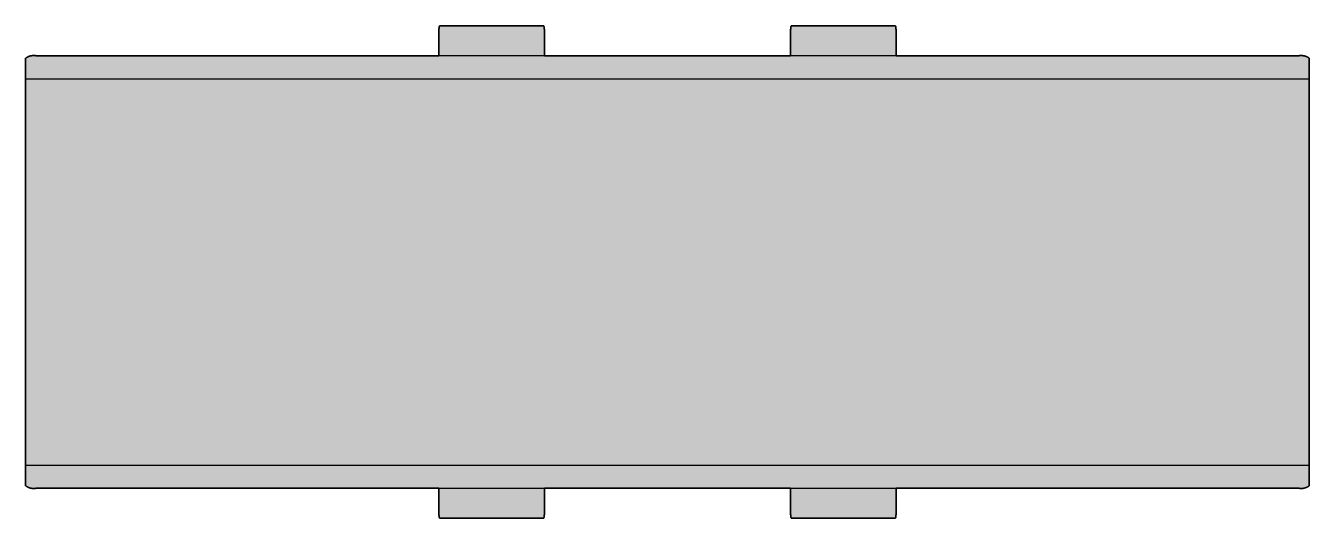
# Model space of a CAD drawing. Header units: millimetres. Extents: x -11 to 757, y -314 to 324.
# Drawn here: x -10.9 to 354.1, y -313.9 to -173.9 of the extents above; entities that cross this region are included whole.
import ezdxf

# ---------------------------------------------------------------- set-up
doc = ezdxf.new("R2010")
doc.units = ezdxf.units.MM
doc.layers.add('Blocks', color=7, linetype='Continuous')
doc.layers.add('Blocks$Fill', color=7, linetype='Continuous', true_color=0xffffff)
doc.layers.add('Blocks$Inner', color=7, linetype='Continuous', lineweight=25, true_color=0x007f00)
doc.layers.add('Blocks$Outline', color=7, linetype='Continuous', lineweight=35, true_color=0xff3f3f)

# ---------------------------------------------------------------- blocks, each defined once
blk = doc.blocks.new('Anagram Table Lamp Top')
at = {"layer": 'Blocks$Fill'}
blk.add_hatch(color=256, dxfattribs=at).paths.add_polyline_path([(172.37, 93.07), (201.77, 93.07), (201.77, 93.07), (201.78, 93.07), (201.78, 93.07), (201.78, 93.07), (201.79, 93.07), (201.79, 93.07), (201.79, 93.06), (201.8, 93.06), (201.8, 93.06), (201.8, 93.06), (201.81, 93.06), (201.81, 93.06), (201.81, 93.06), (201.82, 93.06), (201.82, 93.05), (201.82, 93.05), (201.83, 93.05), (201.83, 93.05), (201.83, 93.05), (201.84, 93.05), (201.84, 93.04), (201.84, 93.04), (201.85, 93.04), (201.85, 93.04), (201.85, 93.03), (201.86, 93.03), (201.86, 93.03), (201.86, 93.02), (201.87, 93.02), (201.87, 93.02), (201.87, 93.01), (201.87, 93.01), (201.88, 93.01), (201.88, 93), (201.88, 93), (201.89, 93), (201.89, 92.99), (201.9, 92.98), (201.9, 92.97), (201.91, 92.96), (201.91, 92.95), (201.92, 92.94), (201.92, 92.93), (201.93, 92.92), (201.93, 92.91), (201.94, 92.9), (201.94, 92.88), (201.95, 92.87), (201.96, 92.84), (201.96, 92.81), (201.97, 92.78), (201.98, 92.75), (201.99, 92.72), (201.99, 92.68), (202, 92.65), (202.01, 92.57), (202.02, 92.48), (202.03, 92.39), (202.05, 92.2), (202.06, 91.98), (202.07, 91.22), (202.07, 90.07), (202.07, 84.52), (272.07, 84.52), (272.07, 90.07), (272.08, 91.74), (272.09, 91.98), (272.1, 92.2), (272.11, 92.39), (272.12, 92.48), (272.13, 92.57), (272.14, 92.65), (272.15, 92.68), (272.16, 92.72), (272.16, 92.75), (272.17, 92.78), (272.18, 92.81), (272.19, 92.84), (272.2, 92.87), (272.2, 92.88), (272.21, 92.9), (272.21, 92.91), (272.22, 92.92), (272.22, 92.93), (272.22, 92.94), (272.23, 92.95), (272.24, 92.96), (272.24, 92.97), (272.25, 92.98), (272.25, 92.99), (272.26, 93), (272.26, 93), (272.26, 93), (272.27, 93.01), (272.27, 93.01), (272.27, 93.01), (272.27, 93.02), (272.28, 93.02), (272.28, 93.02), (272.28, 93.03), (272.29, 93.03), (272.29, 93.03), (272.29, 93.04), (272.3, 93.04), (272.3, 93.04), (272.3, 93.04), (272.31, 93.05), (272.31, 93.05), (272.31, 93.05), (272.32, 93.05), (272.32, 93.05), (272.32, 93.05), (272.33, 93.06), (272.33, 93.06), (272.33, 93.06), (272.34, 93.06), (272.34, 93.06), (272.34, 93.06), (272.35, 93.06), (272.35, 93.06), (272.35, 93.07), (272.36, 93.07), (272.36, 93.07), (272.36, 93.07), (272.37, 93.07), (272.37, 93.07), (272.37, 93.07), (301.77, 93.07), (301.77, 93.07), (301.78, 93.07), (301.78, 93.07), (301.78, 93.07), (301.79, 93.07), (301.79, 93.07), (301.79, 93.06), (301.8, 93.06), (301.8, 93.06), (301.8, 93.06), (301.81, 93.06), (301.81, 93.06), (301.81, 93.06), (301.82, 93.06), (301.82, 93.05), (301.83, 93.05), (301.83, 93.05), (301.83, 93.05), (301.83, 93.05), (301.84, 93.04), (301.84, 93.04), (301.84, 93.04), (301.85, 93.04), (301.85, 93.04), (301.85, 93.03), (301.86, 93.03), (301.86, 93.03), (301.86, 93.02), (301.87, 93.02), (301.87, 93.02), (301.87, 93.01), (301.88, 93.01), (301.88, 93.01), (301.88, 93), (301.88, 93), (301.89, 93), (301.89, 92.99), (301.9, 92.98), (301.9, 92.97), (301.91, 92.96), (301.91, 92.95), (301.92, 92.94), (301.92, 92.93), (301.93, 92.92), (301.93, 92.91), (301.94, 92.89), (301.94, 92.88), (301.95, 92.87), (301.96, 92.84), (301.96, 92.81), (301.97, 92.78), (301.98, 92.75), (301.99, 92.72), (301.99, 92.68), (302, 92.64), (302.01, 92.57), (302.02, 92.48), (302.03, 92.39), (302.05, 92.19), (302.06, 91.98), (302.07, 91.22), (302.07, 90.07), (302.07, 84.52), (416.57, 84.52), (416.67, 84.54), (416.76, 84.56), (416.86, 84.57), (416.96, 84.58), (417.06, 84.59), (417.15, 84.59), (417.25, 84.59), (417.35, 84.59), (417.45, 84.59), (417.55, 84.58), (417.65, 84.57), (417.75, 84.56), (417.85, 84.55), (417.95, 84.53), (418.05, 84.51), (418.15, 84.49), (418.24, 84.47), (418.34, 84.44), (418.44, 84.41), (418.53, 84.38), (418.63, 84.34), (418.72, 84.31), (418.81, 84.27), (418.9, 84.23), (418.99, 84.18), (419.08, 84.13), (419.17, 84.09), (419.25, 84.04), (419.33, 83.98), (419.41, 83.93), (419.49, 83.87), (419.57, 83.82), (419.57, 77.97), (419.57, -31.84), (419.57, -37.68), (419.49, -37.74), (419.41, -37.8), (419.33, -37.85), (419.25, -37.9), (419.17, -37.95), (419.08, -38), (418.99, -38.05), (418.9, -38.09), (418.81, -38.13), (418.72, -38.17), (418.63, -38.21), (418.53, -38.24), (418.44, -38.28), (418.34, -38.31), (418.24, -38.33), (418.15, -38.36), (418.05, -38.38), (417.95, -38.4), (417.85, -38.41), (417.75, -38.43), (417.65, -38.44), (417.55, -38.45), (417.45, -38.45), (417.35, -38.46), (417.25, -38.46), (417.15, -38.46), (417.06, -38.45), (416.96, -38.44), (416.86, -38.43), (416.76, -38.42), (416.67, -38.41), (416.57, -38.39), (302.07, -38.39), (302.07, -43.93), (302.06, -45.61), (302.06, -45.84), (302.05, -46.06), (302.03, -46.26), (302.02, -46.35), (302.01, -46.43), (302, -46.51), (301.99, -46.55), (301.99, -46.58), (301.98, -46.62), (301.97, -46.65), (301.96, -46.68), (301.96, -46.71), (301.95, -46.74), (301.94, -46.75), (301.94, -46.76), (301.93, -46.77), (301.93, -46.78), (301.92, -46.8), (301.92, -46.81), (301.91, -46.82), (301.91, -46.83), (301.9, -46.84), (301.9, -46.85), (301.89, -46.85), (301.89, -46.86), (301.88, -46.87), (301.88, -46.87), (301.88, -46.87), (301.87, -46.88), (301.87, -46.88), (301.87, -46.88), (301.87, -46.89), (301.86, -46.89), (301.86, -46.89), (301.86, -46.9), (301.85, -46.9), (301.85, -46.9), (301.85, -46.9), (301.84, -46.91), (301.84, -46.91), (301.84, -46.91), (301.83, -46.91), (301.83, -46.92), (301.83, -46.92), (301.82, -46.92), (301.82, -46.92), (301.82, -46.92), (301.81, -46.92), (301.81, -46.92), (301.81, -46.93), (301.8, -46.93), (301.8, -46.93), (301.8, -46.93), (301.79, -46.93), (301.79, -46.93), (301.79, -46.93), (301.78, -46.93), (301.78, -46.93), (301.78, -46.93), (301.77, -46.93), (301.77, -46.93), (272.37, -46.93), (272.37, -46.93), (272.37, -46.93), (272.36, -46.93), (272.36, -46.93), (272.36, -46.93), (272.35, -46.93), (272.35, -46.93), (272.35, -46.93), (272.34, -46.93), (272.34, -46.93), (272.34, -46.93), (272.33, -46.92), (272.33, -46.92), (272.32, -46.92), (272.32, -46.92), (272.32, -46.92), (272.31, -46.92), (272.31, -46.92), (272.31, -46.91), (272.31, -46.91), (272.3, -46.91), (272.3, -46.91), (272.3, -46.9), (272.29, -46.9), (272.29, -46.9), (272.29, -46.9), (272.28, -46.89), (272.28, -46.89), (272.28, -46.89), (272.27, -46.88), (272.27, -46.88), (272.27, -46.88), (272.27, -46.87), (272.26, -46.87), (272.26, -46.87), (272.26, -46.86), (272.25, -46.85), (272.25, -46.84), (272.24, -46.84), (272.23, -46.83), (272.23, -46.82), (272.22, -46.81), (272.22, -46.79), (272.21, -46.78), (272.21, -46.77), (272.21, -46.76), (272.2, -46.75), (272.2, -46.73), (272.19, -46.71), (272.18, -46.68), (272.17, -46.65), (272.16, -46.62), (272.16, -46.58), (272.15, -46.55), (272.14, -46.51), (272.13, -46.43), (272.12, -46.35), (272.11, -46.26), (272.1, -46.06), (272.09, -45.84), (272.07, -45.09), (272.07, -43.93), (272.07, -38.39), (202.07, -38.39), (202.07, -43.93), (202.06, -45.6), (202.06, -45.84), (202.05, -46.06), (202.03, -46.26), (202.02, -46.35), (202.01, -46.43), (202, -46.51), (201.99, -46.55), (201.99, -46.58), (201.98, -46.62), (201.97, -46.65), (201.96, -46.68), (201.96, -46.71), (201.95, -46.73), (201.94, -46.75), (201.94, -46.76), (201.93, -46.77), (201.93, -46.78), (201.92, -46.79), (201.92, -46.81), (201.91, -46.82), (201.91, -46.83), (201.9, -46.84), (201.9, -46.84), (201.89, -46.85), (201.89, -46.86), (201.88, -46.87), (201.88, -46.87), (201.88, -46.87), (201.88, -46.88), (201.87, -46.88), (201.87, -46.88), (201.87, -46.89), (201.86, -46.89), (201.86, -46.89), (201.86, -46.9), (201.85, -46.9), (201.85, -46.9), (201.85, -46.9), (201.84, -46.91), (201.84, -46.91), (201.84, -46.91), (201.83, -46.91), (201.83, -46.92), (201.83, -46.92), (201.83, -46.92), (201.82, -46.92), (201.82, -46.92), (201.81, -46.92), (201.81, -46.92), (201.81, -46.93), (201.8, -46.93), (201.8, -46.93), (201.8, -46.93), (201.79, -46.93), (201.79, -46.93), (201.79, -46.93), (201.78, -46.93), (201.78, -46.93), (201.78, -46.93), (201.77, -46.93), (201.77, -46.93), (172.37, -46.93), (172.37, -46.93), (172.37, -46.93), (172.36, -46.93), (172.36, -46.93), (172.36, -46.93), (172.35, -46.93), (172.35, -46.93), (172.35, -46.93), (172.34, -46.93), (172.34, -46.93), (172.34, -46.93), (172.33, -46.92), (172.33, -46.92), (172.33, -46.92), (172.32, -46.92), (172.32, -46.92), (172.32, -46.92), (172.31, -46.92), (172.31, -46.91), (172.31, -46.91), (172.3, -46.91), (172.3, -46.91), (172.3, -46.9), (172.29, -46.9), (172.29, -46.9), (172.29, -46.9), (172.28, -46.89), (172.28, -46.89), (172.28, -46.89), (172.27, -46.88), (172.27, -46.88), (172.27, -46.88), (172.27, -46.87), (172.26, -46.87), (172.26, -46.87), (172.26, -46.86), (172.25, -46.85), (172.25, -46.85), (172.24, -46.84), (172.24, -46.83), (172.23, -46.82), (172.22, -46.81), (172.22, -46.8), (172.22, -46.78), (172.21, -46.77), (172.21, -46.76), (172.2, -46.75), (172.2, -46.74), (172.19, -46.71), (172.18, -46.68), (172.17, -46.65), (172.16, -46.62), (172.16, -46.58), (172.15, -46.55), (172.14, -46.51), (172.13, -46.43), (172.12, -46.35), (172.11, -46.26), (172.1, -46.06), (172.09, -45.84), (172.07, -45.09), (172.07, -43.93), (172.07, -38.39), (57.57, -38.39), (57.48, -38.41), (57.38, -38.42), (57.28, -38.43), (57.19, -38.44), (57.09, -38.45), (56.99, -38.46), (56.89, -38.46), (56.79, -38.46), (56.69, -38.45), (56.59, -38.45), (56.49, -38.44), (56.39, -38.43), (56.29, -38.41), (56.19, -38.4), (56.09, -38.38), (56, -38.36), (55.9, -38.33), (55.8, -38.31), (55.71, -38.28), (55.61, -38.24), (55.52, -38.21), (55.42, -38.17), (55.33, -38.13), (55.24, -38.09), (55.15, -38.05), (55.06, -38), (54.98, -37.95), (54.89, -37.9), (54.81, -37.85), (54.73, -37.8), (54.65, -37.74), (54.57, -37.68), (54.57, -31.84), (54.57, 77.97), (54.57, 83.82), (54.65, 83.87), (54.73, 83.93), (54.81, 83.98), (54.89, 84.04), (54.98, 84.09), (55.06, 84.13), (55.15, 84.18), (55.24, 84.23), (55.33, 84.27), (55.42, 84.31), (55.52, 84.34), (55.61, 84.38), (55.71, 84.41), (55.8, 84.44), (55.9, 84.47), (56, 84.49), (56.09, 84.51), (56.19, 84.53), (56.29, 84.55), (56.39, 84.56), (56.49, 84.57), (56.59, 84.58), (56.69, 84.59), (56.79, 84.59), (56.89, 84.59), (56.99, 84.59), (57.09, 84.59), (57.19, 84.58), (57.28, 84.57), (57.38, 84.56), (57.48, 84.54), (57.57, 84.52), (172.07, 84.52), (172.07, 90.07), (172.08, 91.74), (172.09, 91.98), (172.1, 92.19), (172.11, 92.39), (172.12, 92.48), (172.13, 92.57), (172.14, 92.64), (172.15, 92.68), (172.16, 92.72), (172.16, 92.75), (172.17, 92.78), (172.18, 92.81), (172.19, 92.84), (172.2, 92.87), (172.2, 92.88), (172.21, 92.89), (172.21, 92.91), (172.21, 92.92), (172.22, 92.93), (172.22, 92.94), (172.23, 92.95), (172.23, 92.96), (172.24, 92.97), (172.25, 92.98), (172.25, 92.99), (172.26, 93), (172.26, 93), (172.26, 93), (172.27, 93.01), (172.27, 93.01), (172.27, 93.01), (172.27, 93.02), (172.28, 93.02), (172.28, 93.02), (172.28, 93.03), (172.29, 93.03), (172.29, 93.03), (172.29, 93.04), (172.3, 93.04), (172.3, 93.04), (172.3, 93.04), (172.31, 93.04), (172.31, 93.05), (172.31, 93.05), (172.31, 93.05), (172.32, 93.05), (172.32, 93.05), (172.32, 93.06), (172.33, 93.06), (172.33, 93.06), (172.34, 93.06), (172.34, 93.06), (172.34, 93.06), (172.35, 93.06), (172.35, 93.06), (172.35, 93.07), (172.36, 93.07), (172.36, 93.07), (172.36, 93.07), (172.37, 93.07), (172.37, 93.07)], flags=0)
at = {"layer": 'Blocks$Inner'}
for p, q in [((172.37, 93.07), (201.77, 93.07)), ((301.77, 93.07), (272.37, 93.07)), ((172.07, 84.52), (172.07, 90.07)), ((202.07, 90.07), (202.07, 84.52)), ((272.07, 90.07), (272.07, 84.52)), ((302.07, 84.52), (302.07, 90.07)), ((416.57, 84.52), (57.57, 84.52)), ((54.57, 77.97), (419.57, 77.97)), ((54.57, -31.84), (419.57, -31.84)), ((57.57, -38.39), (416.57, -38.39)), ((172.07, -43.93), (172.07, -38.39)), ((202.07, -38.39), (202.07, -43.93)), ((272.07, -38.39), (272.07, -43.93)), ((302.07, -43.93), (302.07, -38.39)), ((201.77, -46.93), (172.37, -46.93)), ((272.37, -46.93), (301.77, -46.93))]:
    blk.add_line(p, q, dxfattribs=at)
for points in [[(54.57, 83.82), (54.57, 77.97), (54.57, -31.84), (54.57, -37.68)], [(419.57, -37.68), (419.57, -31.84), (419.57, 77.97), (419.57, 83.82)]]:
    blk.add_lwpolyline(points, dxfattribs=at)
for centre, start, end in [((56.86, 80.82), 79.1884, 127.3738), ((417.28, 80.82), 52.6262, 100.8116), ((56.86, -34.68), 232.6262, 280.8116), ((417.28, -34.68), 259.1884, 307.3738)]:
    blk.add_arc(centre, 3.78, start, end, dxfattribs=at)
for points, knots in [([(172.07, 90.07), (172.07, 90.27), (172.07, 90.46), (172.07, 90.85), (172.07, 91.04), (172.07, 91.4), (172.08, 91.57), (172.08, 91.9), (172.09, 92.06), (172.11, 92.33), (172.12, 92.46), (172.15, 92.68), (172.16, 92.77), (172.21, 92.92), (172.24, 92.97), (172.3, 93.05), (172.33, 93.07), (172.37, 93.07)], [5.542386, 5.542386, 5.542386, 5.542386, 5.667386, 5.667386, 5.792386, 5.792386, 5.917386, 5.917386, 6.042386, 6.042386, 6.167386, 6.167386, 6.292386, 6.292386, 6.417386, 6.417386, 6.542386, 6.542386, 6.542386, 6.542386]), ([(201.77, 93.07), (201.81, 93.07), (201.84, 93.05), (201.91, 92.97), (201.93, 92.92), (201.98, 92.77), (202, 92.68), (202.03, 92.46), (202.04, 92.33), (202.05, 92.06), (202.06, 91.91), (202.07, 91.58), (202.07, 91.4), (202.07, 91.04), (202.07, 90.85), (202.07, 90.46), (202.07, 90.27), (202.07, 90.07)], [35.936262, 35.936262, 35.936262, 35.936262, 36.061262, 36.061262, 36.186262, 36.186262, 36.311262, 36.311262, 36.436262, 36.436262, 36.561262, 36.561262, 36.686262, 36.686262, 36.811262, 36.811262, 36.936262, 36.936262, 36.936262, 36.936262]), ([(272.37, 93.07), (272.33, 93.07), (272.3, 93.05), (272.24, 92.97), (272.21, 92.92), (272.16, 92.77), (272.15, 92.68), (272.12, 92.46), (272.11, 92.33), (272.09, 92.06), (272.08, 91.91), (272.08, 91.58), (272.07, 91.4), (272.07, 91.04), (272.07, 90.85), (272.07, 90.46), (272.07, 90.27), (272.07, 90.07)], [35.936262, 35.936262, 35.936262, 35.936262, 36.061262, 36.061262, 36.186262, 36.186262, 36.311262, 36.311262, 36.436262, 36.436262, 36.561262, 36.561262, 36.686262, 36.686262, 36.811262, 36.811262, 36.936262, 36.936262, 36.936262, 36.936262]), ([(302.07, 90.07), (302.07, 90.27), (302.07, 90.46), (302.07, 90.85), (302.07, 91.04), (302.07, 91.4), (302.07, 91.57), (302.06, 91.9), (302.05, 92.06), (302.04, 92.33), (302.03, 92.46), (302, 92.68), (301.98, 92.77), (301.93, 92.92), (301.91, 92.97), (301.84, 93.05), (301.81, 93.07), (301.77, 93.07)], [5.542386, 5.542386, 5.542386, 5.542386, 5.667386, 5.667386, 5.792386, 5.792386, 5.917386, 5.917386, 6.042386, 6.042386, 6.167386, 6.167386, 6.292386, 6.292386, 6.417386, 6.417386, 6.542386, 6.542386, 6.542386, 6.542386]), ([(172.37, -46.93), (172.33, -46.93), (172.3, -46.91), (172.24, -46.84), (172.21, -46.78), (172.16, -46.63), (172.15, -46.54), (172.12, -46.33), (172.11, -46.2), (172.09, -45.92), (172.08, -45.77), (172.08, -45.44), (172.07, -45.27), (172.07, -44.91), (172.07, -44.72), (172.07, -44.33), (172.07, -44.13), (172.07, -43.93)], [35.936262, 35.936262, 35.936262, 35.936262, 36.061262, 36.061262, 36.186262, 36.186262, 36.311262, 36.311262, 36.436262, 36.436262, 36.561262, 36.561262, 36.686262, 36.686262, 36.811262, 36.811262, 36.936262, 36.936262, 36.936262, 36.936262]), ([(202.07, -43.93), (202.07, -44.13), (202.07, -44.33), (202.07, -44.71), (202.07, -44.9), (202.07, -45.27), (202.07, -45.44), (202.06, -45.77), (202.05, -45.92), (202.04, -46.2), (202.03, -46.32), (202, -46.54), (201.98, -46.63), (201.93, -46.78), (201.91, -46.84), (201.84, -46.91), (201.81, -46.93), (201.77, -46.93)], [5.542386, 5.542386, 5.542386, 5.542386, 5.667386, 5.667386, 5.792386, 5.792386, 5.917386, 5.917386, 6.042386, 6.042386, 6.167386, 6.167386, 6.292386, 6.292386, 6.417386, 6.417386, 6.542386, 6.542386, 6.542386, 6.542386]), ([(272.07, -43.93), (272.07, -44.13), (272.07, -44.33), (272.07, -44.71), (272.07, -44.9), (272.07, -45.27), (272.08, -45.44), (272.08, -45.77), (272.09, -45.92), (272.11, -46.2), (272.12, -46.32), (272.15, -46.54), (272.16, -46.63), (272.21, -46.78), (272.24, -46.84), (272.3, -46.91), (272.33, -46.93), (272.37, -46.93)], [5.542386, 5.542386, 5.542386, 5.542386, 5.667386, 5.667386, 5.792386, 5.792386, 5.917386, 5.917386, 6.042386, 6.042386, 6.167386, 6.167386, 6.292386, 6.292386, 6.417386, 6.417386, 6.542386, 6.542386, 6.542386, 6.542386]), ([(301.77, -46.93), (301.81, -46.93), (301.84, -46.91), (301.91, -46.84), (301.93, -46.78), (301.98, -46.63), (302, -46.54), (302.03, -46.33), (302.04, -46.2), (302.05, -45.92), (302.06, -45.77), (302.07, -45.44), (302.07, -45.27), (302.07, -44.91), (302.07, -44.72), (302.07, -44.33), (302.07, -44.13), (302.07, -43.93)], [35.936262, 35.936262, 35.936262, 35.936262, 36.061262, 36.061262, 36.186262, 36.186262, 36.311262, 36.311262, 36.436262, 36.436262, 36.561262, 36.561262, 36.686262, 36.686262, 36.811262, 36.811262, 36.936262, 36.936262, 36.936262, 36.936262])]:
    blk.add_open_spline(points, degree=3, knots=knots, dxfattribs=at)
at = {"layer": 'Blocks$Outline'}
for points in [[(172.37, 93.07), (201.77, 93.07)], [(272.37, 93.07), (301.77, 93.07)], [(172.07, 84.52), (172.07, 90.07)], [(202.07, 90.07), (202.07, 84.52)], [(272.07, 84.52), (272.07, 90.07)], [(302.07, 90.07), (302.07, 84.52)], [(57.57, 84.52), (172.07, 84.52)], [(202.07, 84.52), (272.07, 84.52)], [(302.07, 84.52), (416.57, 84.52)], [(54.57, 77.97), (54.57, 83.82)], [(419.57, 83.82), (419.57, 77.97)], [(54.57, -31.84), (54.57, 77.97)], [(419.57, 77.97), (419.57, -31.84)], [(54.57, -37.68), (54.57, -31.84)], [(419.57, -31.84), (419.57, -37.68)], [(172.07, -38.39), (57.57, -38.39)], [(172.07, -43.93), (172.07, -38.39)], [(272.07, -38.39), (202.07, -38.39)], [(202.07, -38.39), (202.07, -43.93)], [(272.07, -43.93), (272.07, -38.39)], [(416.57, -38.39), (302.07, -38.39)], [(302.07, -38.39), (302.07, -43.93)], [(201.77, -46.93), (172.37, -46.93)], [(301.77, -46.93), (272.37, -46.93)]]:
    blk.add_lwpolyline(points, dxfattribs=at)
for points, knots in [([(172.07, 90.07), (172.07, 90.27), (172.07, 90.46), (172.07, 90.85), (172.07, 91.04), (172.07, 91.4), (172.08, 91.57), (172.08, 91.9), (172.09, 92.06), (172.11, 92.33), (172.12, 92.46), (172.15, 92.68), (172.16, 92.77), (172.21, 92.92), (172.24, 92.97), (172.3, 93.05), (172.33, 93.07), (172.37, 93.07)], [0, 0, 0, 0, 0.125, 0.125, 0.25, 0.25, 0.375, 0.375, 0.5, 0.5, 0.625, 0.625, 0.75, 0.75, 0.875, 0.875, 1, 1, 1, 1]), ([(201.77, 93.07), (201.81, 93.07), (201.84, 93.05), (201.91, 92.97), (201.93, 92.92), (201.98, 92.77), (202, 92.68), (202.03, 92.46), (202.04, 92.33), (202.05, 92.06), (202.06, 91.91), (202.07, 91.58), (202.07, 91.4), (202.07, 91.04), (202.07, 90.85), (202.07, 90.46), (202.07, 90.27), (202.07, 90.07)], [0, 0, 0, 0, 0.125, 0.125, 0.25, 0.25, 0.375, 0.375, 0.5, 0.5, 0.625, 0.625, 0.75, 0.75, 0.875, 0.875, 1, 1, 1, 1]), ([(272.07, 90.07), (272.07, 90.27), (272.07, 90.46), (272.07, 90.85), (272.07, 91.04), (272.07, 91.4), (272.08, 91.58), (272.08, 91.91), (272.09, 92.06), (272.11, 92.33), (272.12, 92.46), (272.15, 92.68), (272.16, 92.77), (272.21, 92.92), (272.24, 92.97), (272.3, 93.05), (272.33, 93.07), (272.37, 93.07)], [-1, -1, -1, -1, -0.875, -0.875, -0.75, -0.75, -0.625, -0.625, -0.5, -0.5, -0.375, -0.375, -0.25, -0.25, -0.125, -0.125, 0, 0, 0, 0]), ([(301.77, 93.07), (301.81, 93.07), (301.84, 93.05), (301.91, 92.97), (301.93, 92.92), (301.98, 92.77), (302, 92.68), (302.03, 92.46), (302.04, 92.33), (302.05, 92.06), (302.06, 91.9), (302.07, 91.57), (302.07, 91.4), (302.07, 91.04), (302.07, 90.85), (302.07, 90.46), (302.07, 90.27), (302.07, 90.07)], [-1, -1, -1, -1, -0.875, -0.875, -0.75, -0.75, -0.625, -0.625, -0.5, -0.5, -0.375, -0.375, -0.25, -0.25, -0.125, -0.125, 0, 0, 0, 0]), ([(172.37, -46.93), (172.33, -46.93), (172.3, -46.91), (172.24, -46.84), (172.21, -46.78), (172.16, -46.63), (172.15, -46.54), (172.12, -46.33), (172.11, -46.2), (172.09, -45.92), (172.08, -45.77), (172.08, -45.44), (172.07, -45.27), (172.07, -44.91), (172.07, -44.72), (172.07, -44.33), (172.07, -44.13), (172.07, -43.93)], [0, 0, 0, 0, 0.125, 0.125, 0.25, 0.25, 0.375, 0.375, 0.5, 0.5, 0.625, 0.625, 0.75, 0.75, 0.875, 0.875, 1, 1, 1, 1]), ([(202.07, -43.93), (202.07, -44.13), (202.07, -44.33), (202.07, -44.71), (202.07, -44.9), (202.07, -45.27), (202.07, -45.44), (202.06, -45.77), (202.05, -45.92), (202.04, -46.2), (202.03, -46.32), (202, -46.54), (201.98, -46.63), (201.93, -46.78), (201.91, -46.84), (201.84, -46.91), (201.81, -46.93), (201.77, -46.93)], [0, 0, 0, 0, 0.125, 0.125, 0.25, 0.25, 0.375, 0.375, 0.5, 0.5, 0.625, 0.625, 0.75, 0.75, 0.875, 0.875, 1, 1, 1, 1]), ([(272.37, -46.93), (272.33, -46.93), (272.3, -46.91), (272.24, -46.84), (272.21, -46.78), (272.16, -46.63), (272.15, -46.54), (272.12, -46.32), (272.11, -46.2), (272.09, -45.92), (272.08, -45.77), (272.08, -45.44), (272.07, -45.27), (272.07, -44.9), (272.07, -44.71), (272.07, -44.33), (272.07, -44.13), (272.07, -43.93)], [-1, -1, -1, -1, -0.875, -0.875, -0.75, -0.75, -0.625, -0.625, -0.5, -0.5, -0.375, -0.375, -0.25, -0.25, -0.125, -0.125, 0, 0, 0, 0]), ([(302.07, -43.93), (302.07, -44.13), (302.07, -44.33), (302.07, -44.72), (302.07, -44.91), (302.07, -45.27), (302.07, -45.44), (302.06, -45.77), (302.05, -45.92), (302.04, -46.2), (302.03, -46.33), (302, -46.54), (301.98, -46.63), (301.93, -46.78), (301.91, -46.84), (301.84, -46.91), (301.81, -46.93), (301.77, -46.93)], [-1, -1, -1, -1, -0.875, -0.875, -0.75, -0.75, -0.625, -0.625, -0.5, -0.5, -0.375, -0.375, -0.25, -0.25, -0.125, -0.125, 0, 0, 0, 0])]:
    blk.add_open_spline(points, degree=3, knots=knots, dxfattribs=at)
for points in [[(54.57, 83.82), (55.91, 84.84), (57.57, 84.52)], [(416.57, 84.52), (418.23, 84.84), (419.57, 83.82)], [(57.57, -38.39), (55.91, -38.71), (54.57, -37.68)], [(419.57, -37.68), (418.23, -38.71), (416.57, -38.39)]]:
    blk.add_rational_spline(points, [1, 0.912886242109, 1], degree=2, dxfattribs=at)

msp = doc.modelspace()

# ---------------------------------------------------------------- block references
at = {"layer": 'Blocks'}
msp.add_blockref('Anagram Table Lamp Top', (-65.52, -267), dxfattribs=at)

doc.saveas('drawing.dxf')
